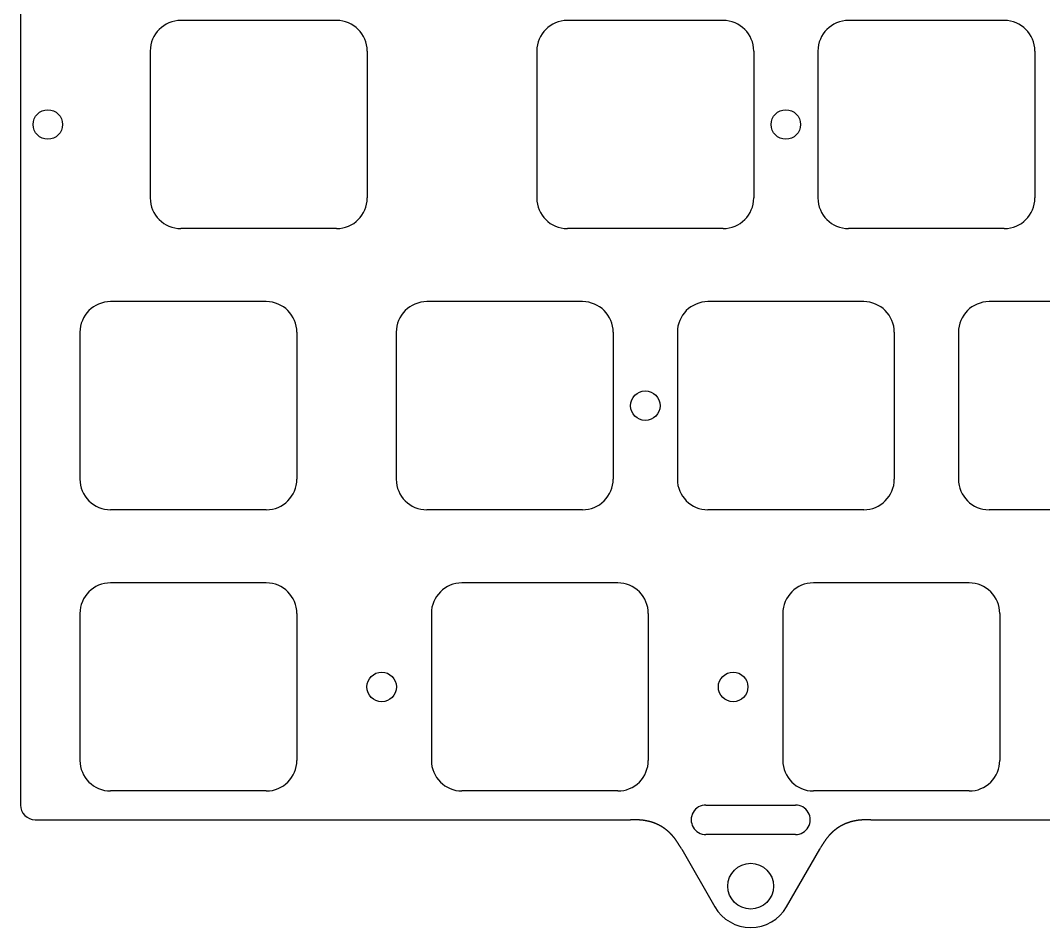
# Model space of a CAD drawing. Header units: millimetres. Extents: x -9 to 276, y -92 to 16.
# Drawn here: x -9 to 60.3, y -92.5 to -31 of the extents above; entities that cross this region are included whole.
import ezdxf

# ---------------------------------------------------------------- set-up
doc = ezdxf.new("R2010")
doc.units = ezdxf.units.MM
doc.layers.add('BLACK', color=7, linetype='CONTINUOUS')
doc.layers.add('Edge.Cuts', color=53, linetype='CONTINUOUS', true_color=0xc8a339)

msp = doc.modelspace()

# ---------------------------------------------------------------- linework, layer by layer
at = {"layer": 'BLACK', "linetype": 'Continuous'}
for p, q in [((12.41875, -31.05), (1.868749, -31.05)), ((-0.20625, -33.125), (-0.20625, -43.075001)), ((14.49375, -33.125), (14.49375, -43.075)), ((12.41875, -45.15), (1.86875, -45.15)), ((7.656226, -50.099999), (-2.893775, -50.099999)), ((29.087476, -50.099999), (18.537516, -50.099999)), ((-4.968774, -52.174998), (-4.968774, -62.124999)), ((9.731226, -52.174999), (9.731226, -62.124999)), ((16.4625, -52.175019), (16.4625, -62.134768)), ((31.162476, -52.174999), (31.1625, -52.174999)), ((31.1625, -52.174999), (31.1625, -62.124999)), ((7.656226, -64.199999), (-2.893775, -64.199999)), ((29.077707, -64.199999), (18.537476, -64.199999))]:
    msp.add_line(p, q, dxfattribs=at)
at = {"layer": 'BLACK'}
msp.add_circle((33.3375, -57.15), 1, dxfattribs=at)
for centre, radius, start, end in [((1.868754, -33.125004), 2.075004, 90.00013806, 179.99988955), ((12.41875, -33.125), 2.075, 0, 90), ((1.868752, -43.074998), 2.075002, 180.00008284, 269.99994478), ((12.41875, -43.075), 2.075, 270, 0), ((-2.893775, -52.174998), 2.074999, 90, 180), ((7.656226, -52.174999), 2.075, 0, 90), ((18.537516, -52.175019), 2.075016, 90, 180), ((29.087476, -52.174999), 2.075, 0, 90), ((-2.893775, -62.125), 2.074999, 179.99997239, 270), ((7.656226, -62.124999), 2.075, 270, 0), ((18.537476, -62.124999), 2.075, 180.2697469, 270), ((29.087476, -62.124999), 2.075024, 269.73025622, 0)]:
    msp.add_arc(centre, radius, start, end, dxfattribs=at)
at = {"layer": 'Edge.Cuts', "linetype": 'CONTINUOUS'}
for p, q in [((-9, 8), (-9, -84.2)), ((38.6125, -31.05), (28.0625, -31.05)), ((57.6625, -31.05), (47.1125, -31.05)), ((25.9875, -33.125), (25.9875, -43.075)), ((40.6875, -33.125), (40.6875, -43.075)), ((45.0375, -33.125), (45.0375, -43.075)), ((59.7375, -33.125), (59.7375, -43.075)), ((38.6125, -45.15), (28.0625, -45.15)), ((57.6625, -45.15), (47.1125, -45.15)), ((48.1375, -50.1), (37.5875, -50.1)), ((67.1875, -50.1), (56.6375, -50.1)), ((35.5125, -52.175), (35.5125, -62.125)), ((50.2125, -52.175), (50.2125, -62.125)), ((54.5625, -52.175), (54.5625, -62.125)), ((48.1375, -64.2), (37.5875, -64.2)), ((67.1875, -64.2), (56.6375, -64.2)), ((37.450012, -84.2), (43.512487, -84.2)), ((-8, -85.2), (32.340611, -85.2)), ((32.373517, -85.200003), (32.340611, -85.2)), ((32.421548, -85.200038), (32.373517, -85.200003)), ((32.461283, -85.200126), (32.421548, -85.200038)), ((32.49654, -85.200269), (32.461283, -85.200126)), ((32.528874, -85.20047), (32.49654, -85.200269)), ((32.5591, -85.20073), (32.528874, -85.20047)), ((32.58771, -85.201049), (32.5591, -85.20073)), ((32.615026, -85.201427), (32.58771, -85.201049)), ((32.641277, -85.201866), (32.615026, -85.201427)), ((32.666627, -85.202365), (32.641277, -85.201866)), ((32.691205, -85.202926), (32.666627, -85.202365)), ((32.715109, -85.203547), (32.691205, -85.202926)), ((32.738419, -85.20423), (32.715109, -85.203547)), ((32.761199, -85.204974), (32.738419, -85.20423)), ((32.783503, -85.20578), (32.761199, -85.204974)), ((32.805377, -85.206648), (32.783503, -85.20578)), ((32.826858, -85.207578), (32.805377, -85.206648)), ((32.847979, -85.20857), (32.826858, -85.207578)), ((32.86877, -85.209625), (32.847979, -85.20857)), ((32.889255, -85.210742), (32.86877, -85.209625)), ((32.909456, -85.211922), (32.889255, -85.210742)), ((32.929393, -85.213165), (32.909456, -85.211922)), ((32.949083, -85.214471), (32.929393, -85.213165)), ((32.968542, -85.21584), (32.949083, -85.214471)), ((32.987784, -85.217273), (32.968542, -85.21584)), ((33.006821, -85.218769), (32.987784, -85.217273)), ((33.025665, -85.220329), (33.006821, -85.218769)), ((33.044327, -85.221952), (33.025665, -85.220329)), ((33.062815, -85.22364), (33.044327, -85.221952)), ((33.08114, -85.225392), (33.062815, -85.22364)), ((33.09931, -85.227208), (33.08114, -85.225392)), ((33.117331, -85.229088), (33.09931, -85.227208)), ((33.13521, -85.231033), (33.117331, -85.229088)), ((33.152955, -85.233043), (33.13521, -85.231033)), ((33.170571, -85.235118), (33.152955, -85.233043)), ((33.188064, -85.237258), (33.170571, -85.235118)), ((33.20544, -85.239463), (33.188064, -85.237258)), ((33.222702, -85.241733), (33.20544, -85.239463)), ((33.239856, -85.244069), (33.222702, -85.241733)), ((33.256906, -85.246471), (33.239856, -85.244069)), ((33.273857, -85.248938), (33.256906, -85.246471)), ((33.290711, -85.251472), (33.273857, -85.248938)), ((33.307473, -85.254072), (33.290711, -85.251472)), ((33.324146, -85.256738), (33.307473, -85.254072)), ((33.340734, -85.259471), (33.324146, -85.256738)), ((33.357239, -85.26227), (33.340734, -85.259471)), ((33.373664, -85.265137), (33.357239, -85.26227)), ((33.390013, -85.268071), (33.373664, -85.265137)), ((33.406288, -85.271072), (33.390013, -85.268071)), ((47.57128, -85.268394), (47.558466, -85.270753)), ((47.584076, -85.266089), (47.57128, -85.268394)), ((47.596854, -85.263836), (47.584076, -85.266089)), ((47.609614, -85.261635), (47.596854, -85.263836)), ((47.622355, -85.259485), (47.609614, -85.261635)), ((47.635078, -85.257386), (47.622355, -85.259485)), ((47.647783, -85.255337), (47.635078, -85.257386)), ((47.660469, -85.253337), (47.647783, -85.255337)), ((47.673137, -85.251386), (47.660469, -85.253337)), ((47.685786, -85.249483), (47.673137, -85.251386)), ((47.698416, -85.247627), (47.685786, -85.249483)), ((47.711028, -85.245819), (47.698416, -85.247627)), ((47.723621, -85.244057), (47.711028, -85.245819)), ((47.736195, -85.242341), (47.723621, -85.244057)), ((47.74875, -85.240669), (47.736195, -85.242341)), ((47.761286, -85.239043), (47.74875, -85.240669)), ((47.773804, -85.23746), (47.761286, -85.239043)), ((47.786302, -85.235921), (47.773804, -85.23746)), ((47.798782, -85.234424), (47.786302, -85.235921)), ((47.811242, -85.23297), (47.798782, -85.234424)), ((47.823683, -85.231557), (47.811242, -85.23297)), ((47.836105, -85.230185), (47.823683, -85.231557)), ((47.848508, -85.228854), (47.836105, -85.230185)), ((47.860892, -85.227562), (47.848508, -85.228854)), ((47.873256, -85.22631), (47.860892, -85.227562)), ((47.8856, -85.225095), (47.873256, -85.22631)), ((47.897926, -85.223919), (47.8856, -85.225095)), ((47.910231, -85.22278), (47.897926, -85.223919)), ((47.922517, -85.221678), (47.910231, -85.22278)), ((47.934784, -85.220612), (47.922517, -85.221678)), ((47.947031, -85.219582), (47.934784, -85.220612)), ((47.959258, -85.218586), (47.947031, -85.219582)), ((47.971465, -85.217625), (47.959258, -85.218586)), ((47.983652, -85.216698), (47.971465, -85.217625)), ((47.99582, -85.215804), (47.983652, -85.216698)), ((48.007968, -85.214942), (47.99582, -85.215804)), ((48.020095, -85.214112), (48.007968, -85.214942)), ((48.032203, -85.213313), (48.020095, -85.214112)), ((48.04429, -85.212545), (48.032203, -85.213313)), ((48.056358, -85.211808), (48.04429, -85.212545)), ((48.068405, -85.211099), (48.056358, -85.211808)), ((48.080432, -85.21042), (48.068405, -85.211099)), ((48.092439, -85.209769), (48.080432, -85.21042)), ((48.104425, -85.209146), (48.092439, -85.209769)), ((48.116391, -85.208549), (48.104425, -85.209146)), ((48.128336, -85.20798), (48.116391, -85.208549)), ((48.140261, -85.207436), (48.128336, -85.20798)), ((48.152165, -85.206917), (48.140261, -85.207436)), ((48.164049, -85.206423), (48.152165, -85.206917)), ((48.175912, -85.205953), (48.164049, -85.206423)), ((48.187754, -85.205507), (48.175912, -85.205953)), ((48.199576, -85.205084), (48.187754, -85.205507)), ((48.211376, -85.204683), (48.199576, -85.205084)), ((48.223156, -85.204303), (48.211376, -85.204683)), ((48.234915, -85.203945), (48.223156, -85.204303)), ((48.25837, -85.203289), (48.234915, -85.203945)), ((48.28174, -85.20271), (48.25837, -85.203289)), ((48.305026, -85.202203), (48.28174, -85.20271)), ((48.328226, -85.201764), (48.305026, -85.202203)), ((48.351341, -85.201387), (48.328226, -85.201764)), ((48.37437, -85.201069), (48.351341, -85.201387)), ((48.397312, -85.200803), (48.37437, -85.201069)), ((48.420167, -85.200585), (48.397312, -85.200803)), ((48.442936, -85.200411), (48.420167, -85.200585)), ((48.465616, -85.200275), (48.442936, -85.200411)), ((48.488208, -85.200173), (48.465616, -85.200275)), ((48.510712, -85.2001), (48.488208, -85.200173)), ((48.533127, -85.200051), (48.510712, -85.2001)), ((48.577688, -85.200006), (48.533127, -85.200051)), ((48.621888, -85.2), (48.577688, -85.200006)), ((48.621888, -85.2), (218.078111, -85.2)), ((33.422492, -85.27414), (33.406288, -85.271072)), ((33.438626, -85.277276), (33.422492, -85.27414)), ((33.454694, -85.28048), (33.438626, -85.277276)), ((33.470697, -85.283753), (33.454694, -85.28048)), ((33.486638, -85.287093), (33.470697, -85.283753)), ((33.502519, -85.290503), (33.486638, -85.287093)), ((33.518341, -85.29398), (33.502519, -85.290503)), ((33.534107, -85.297527), (33.518341, -85.29398)), ((33.549819, -85.301143), (33.534107, -85.297527)), ((33.565477, -85.304829), (33.549819, -85.301143)), ((33.581084, -85.308584), (33.565477, -85.304829)), ((33.596642, -85.312409), (33.581084, -85.308584)), ((33.612152, -85.316304), (33.596642, -85.312409)), ((33.627615, -85.32027), (33.612152, -85.316304)), ((33.643034, -85.324306), (33.627615, -85.32027)), ((33.658408, -85.328413), (33.643034, -85.324306)), ((33.673741, -85.332591), (33.658408, -85.328413)), ((33.689032, -85.33684), (33.673741, -85.332591)), ((33.704284, -85.341161), (33.689032, -85.33684)), ((33.719497, -85.345554), (33.704284, -85.341161)), ((33.734674, -85.350019), (33.719497, -85.345554)), ((33.749814, -85.354557), (33.734674, -85.350019)), ((33.764919, -85.359167), (33.749814, -85.354557)), ((33.77999, -85.36385), (33.764919, -85.359167)), ((33.780644, -85.364055), (33.77999, -85.36385)), ((33.788181, -85.36643), (33.780644, -85.364055)), ((33.79571, -85.368824), (33.788181, -85.36643)), ((33.803231, -85.371236), (33.79571, -85.368824)), ((33.810744, -85.373666), (33.803231, -85.371236)), ((33.818249, -85.376115), (33.810744, -85.373666)), ((33.825746, -85.378583), (33.818249, -85.376115)), ((33.833236, -85.381069), (33.825746, -85.378583)), ((33.840717, -85.383573), (33.833236, -85.381069)), ((33.84819, -85.386095), (33.840717, -85.383573)), ((33.855655, -85.388636), (33.84819, -85.386095)), ((33.863112, -85.391196), (33.855655, -85.388636)), ((33.87056, -85.393773), (33.863112, -85.391196)), ((33.878001, -85.396369), (33.87056, -85.393773)), ((33.885433, -85.398984), (33.878001, -85.396369)), ((33.892858, -85.401617), (33.885433, -85.398984)), ((33.900274, -85.404268), (33.892858, -85.401617)), ((33.907682, -85.406937), (33.900274, -85.404268)), ((33.915081, -85.409624), (33.907682, -85.406937)), ((33.922472, -85.41233), (33.915081, -85.409624)), ((33.929855, -85.415054), (33.922472, -85.41233)), ((33.93723, -85.417797), (33.929855, -85.415054)), ((33.944596, -85.420557), (33.93723, -85.417797)), ((33.951954, -85.423336), (33.944596, -85.420557)), ((33.959303, -85.426133), (33.951954, -85.423336)), ((33.966644, -85.428948), (33.959303, -85.426133)), ((33.973977, -85.431781), (33.966644, -85.428948)), ((33.981301, -85.434633), (33.973977, -85.431781)), ((33.988616, -85.437503), (33.981301, -85.434633)), ((33.995923, -85.44039), (33.988616, -85.437503)), ((34.003222, -85.443296), (33.995923, -85.44039)), ((34.010512, -85.44622), (34.003222, -85.443296)), ((34.017793, -85.449162), (34.010512, -85.44622)), ((34.025065, -85.452123), (34.017793, -85.449162)), ((34.032329, -85.455101), (34.025065, -85.452123)), ((34.039585, -85.458097), (34.032329, -85.455101)), ((34.046831, -85.461111), (34.039585, -85.458097)), ((34.054069, -85.464144), (34.046831, -85.461111)), ((34.061298, -85.467194), (34.054069, -85.464144)), ((34.068518, -85.470263), (34.061298, -85.467194)), ((34.07573, -85.473349), (34.068518, -85.470263)), ((34.082933, -85.476453), (34.07573, -85.473349)), ((34.090126, -85.479576), (34.082933, -85.476453)), ((34.097312, -85.482716), (34.090126, -85.479576)), ((34.104488, -85.485874), (34.097312, -85.482716)), ((34.111655, -85.48905), (34.104488, -85.485874)), ((34.118813, -85.492244), (34.111655, -85.48905)), ((34.125962, -85.495456), (34.118813, -85.492244)), ((34.133102, -85.498686), (34.125962, -85.495456)), ((34.140234, -85.501934), (34.133102, -85.498686)), ((34.147356, -85.5052), (34.140234, -85.501934)), ((34.154469, -85.508483), (34.147356, -85.5052)), ((34.161573, -85.511784), (34.154469, -85.508483)), ((34.168668, -85.515103), (34.161573, -85.511784)), ((34.175754, -85.51844), (34.168668, -85.515103)), ((34.182831, -85.521795), (34.175754, -85.51844)), ((34.189898, -85.525167), (34.182831, -85.521795)), ((34.196956, -85.528558), (34.189898, -85.525167)), ((34.204005, -85.531966), (34.196956, -85.528558)), ((34.211045, -85.535391), (34.204005, -85.531966)), ((34.218075, -85.538835), (34.211045, -85.535391)), ((34.225097, -85.542296), (34.218075, -85.538835)), ((34.232108, -85.545775), (34.225097, -85.542296)), ((34.239111, -85.549271), (34.232108, -85.545775)), ((34.246104, -85.552786), (34.239111, -85.549271)), ((34.253088, -85.556317), (34.246104, -85.552786)), ((34.260062, -85.559867), (34.253088, -85.556317)), ((34.267027, -85.563434), (34.260062, -85.559867)), ((34.273982, -85.567019), (34.267027, -85.563434)), ((34.280928, -85.570621), (34.273982, -85.567019)), ((34.287864, -85.574241), (34.280928, -85.570621)), ((34.294791, -85.577879), (34.287864, -85.574241)), ((34.301708, -85.581534), (34.294791, -85.577879)), ((34.308616, -85.585206), (34.301708, -85.581534)), ((34.315514, -85.588897), (34.308616, -85.585206)), ((34.322402, -85.592604), (34.315514, -85.588897)), ((34.329281, -85.596329), (34.322402, -85.592604)), ((34.33615, -85.600072), (34.329281, -85.596329)), ((34.343009, -85.603832), (34.33615, -85.600072)), ((34.349859, -85.60761), (34.343009, -85.603832)), ((34.356698, -85.611405), (34.349859, -85.60761)), ((34.363528, -85.615218), (34.356698, -85.611405)), ((34.370348, -85.619048), (34.363528, -85.615218)), ((34.377159, -85.622895), (34.370348, -85.619048)), ((34.383959, -85.62676), (34.377159, -85.622895)), ((34.39075, -85.630642), (34.383959, -85.62676)), ((34.39753, -85.634542), (34.39075, -85.630642)), ((34.404301, -85.638459), (34.39753, -85.634542)), ((34.411062, -85.642393), (34.404301, -85.638459)), ((34.417813, -85.646344), (34.411062, -85.642393)), ((34.424553, -85.650313), (34.417813, -85.646344)), ((34.431284, -85.654299), (34.424553, -85.650313)), ((34.438005, -85.658303), (34.431284, -85.654299)), ((34.444715, -85.662324), (34.438005, -85.658303)), ((34.451416, -85.666362), (34.444715, -85.662324)), ((34.458106, -85.670417), (34.451416, -85.666362)), ((34.464787, -85.67449), (34.458106, -85.670417)), ((34.471457, -85.678579), (34.464787, -85.67449)), ((34.478116, -85.682686), (34.471457, -85.678579)), ((34.484766, -85.68681), (34.478116, -85.682686)), ((34.491405, -85.690952), (34.484766, -85.68681)), ((34.498034, -85.69511), (34.491405, -85.690952)), ((34.504653, -85.699286), (34.498034, -85.69511)), ((34.511262, -85.703479), (34.504653, -85.699286)), ((34.51786, -85.707688), (34.511262, -85.703479)), ((34.524448, -85.711915), (34.51786, -85.707688)), ((34.531025, -85.71616), (34.524448, -85.711915)), ((34.537592, -85.720421), (34.531025, -85.71616)), ((34.544148, -85.724699), (34.537592, -85.720421)), ((34.550694, -85.728994), (34.544148, -85.724699)), ((34.55723, -85.733307), (34.550694, -85.728994)), ((34.563755, -85.737636), (34.55723, -85.733307)), ((34.570269, -85.741982), (34.563755, -85.737636)), ((34.576773, -85.746346), (34.570269, -85.741982)), ((34.583267, -85.750726), (34.576773, -85.746346)), ((34.589749, -85.755123), (34.583267, -85.750726)), ((34.596222, -85.759538), (34.589749, -85.755123)), ((34.602683, -85.763969), (34.596222, -85.759538)), ((34.609134, -85.768417), (34.602683, -85.763969)), ((34.615574, -85.772882), (34.609134, -85.768417)), ((34.622003, -85.777364), (34.615574, -85.772882)), ((34.628422, -85.781863), (34.622003, -85.777364)), ((34.634829, -85.786379), (34.628422, -85.781863)), ((34.641226, -85.790911), (34.634829, -85.786379)), ((34.647613, -85.795461), (34.641226, -85.790911)), ((34.653988, -85.800027), (34.647613, -85.795461)), ((34.660352, -85.80461), (34.653988, -85.800027)), ((34.666706, -85.80921), (34.660352, -85.80461)), ((34.673048, -85.813826), (34.666706, -85.80921)), ((34.67938, -85.81846), (34.673048, -85.813826)), ((34.685701, -85.82311), (34.67938, -85.81846)), ((34.69201, -85.827777), (34.685701, -85.82311)), ((34.698309, -85.83246), (34.69201, -85.827777)), ((34.704597, -85.837161), (34.698309, -85.83246)), ((34.710873, -85.841878), (34.704597, -85.837161)), ((34.717139, -85.846611), (34.710873, -85.841878)), ((34.723393, -85.851362), (34.717139, -85.846611)), ((34.729636, -85.856129), (34.723393, -85.851362)), ((34.735868, -85.860913), (34.729636, -85.856129)), ((34.742089, -85.865713), (34.735868, -85.860913)), ((34.748299, -85.87053), (34.742089, -85.865713)), ((34.754497, -85.875363), (34.748299, -85.87053)), ((34.760684, -85.880213), (34.754497, -85.875363)), ((34.76686, -85.88508), (34.760684, -85.880213)), ((34.773025, -85.889963), (34.76686, -85.88508)), ((34.779178, -85.894863), (34.773025, -85.889963)), ((34.78532, -85.899779), (34.779178, -85.894863)), ((34.79145, -85.904712), (34.78532, -85.899779)), ((34.797569, -85.909662), (34.79145, -85.904712)), ((34.803677, -85.914627), (34.797569, -85.909662)), ((34.809773, -85.91961), (34.803677, -85.914627)), ((34.815858, -85.924608), (34.809773, -85.91961)), ((34.821931, -85.929623), (34.815858, -85.924608)), ((34.827993, -85.934655), (34.821931, -85.929623)), ((34.834043, -85.939703), (34.827993, -85.934655)), ((34.845023, -85.948931), (34.834043, -85.939703)), ((34.855928, -85.958183), (34.845023, -85.948931)), ((34.86676, -85.96746), (34.855928, -85.958183)), ((46.102521, -85.961638), (46.096541, -85.966767)), ((46.108513, -85.956524), (46.102521, -85.961638)), ((46.114517, -85.951427), (46.108513, -85.956524)), ((46.120533, -85.946347), (46.114517, -85.951427)), ((46.12656, -85.941282), (46.120533, -85.946347)), ((46.132599, -85.936234), (46.12656, -85.941282)), ((46.13865, -85.931202), (46.132599, -85.936234)), ((46.144712, -85.926187), (46.13865, -85.931202)), ((46.150786, -85.921188), (46.144712, -85.926187)), ((46.156871, -85.916205), (46.150786, -85.921188)), ((46.162968, -85.911239), (46.156871, -85.916205)), ((46.169077, -85.906289), (46.162968, -85.911239)), ((46.175197, -85.901355), (46.169077, -85.906289)), ((46.181328, -85.896438), (46.175197, -85.901355)), ((46.187471, -85.891538), (46.181328, -85.896438)), ((46.193626, -85.886653), (46.187471, -85.891538)), ((46.199791, -85.881786), (46.193626, -85.886653)), ((46.205969, -85.876935), (46.199791, -85.881786)), ((46.212157, -85.8721), (46.205969, -85.876935)), ((46.218357, -85.867282), (46.212157, -85.8721)), ((46.224568, -85.86248), (46.218357, -85.867282)), ((46.230791, -85.857695), (46.224568, -85.86248)), ((46.237025, -85.852926), (46.230791, -85.857695)), ((46.24327, -85.848174), (46.237025, -85.852926)), ((46.249526, -85.843439), (46.24327, -85.848174)), ((46.255794, -85.83872), (46.249526, -85.843439)), ((46.262072, -85.834018), (46.255794, -85.83872)), ((46.268362, -85.829332), (46.262072, -85.834018)), ((46.274663, -85.824664), (46.268362, -85.829332)), ((46.280975, -85.820011), (46.274663, -85.824664)), ((46.287299, -85.815376), (46.280975, -85.820011)), ((46.293633, -85.810757), (46.287299, -85.815376)), ((46.299978, -85.806155), (46.293633, -85.810757)), ((46.306334, -85.801569), (46.299978, -85.806155)), ((46.312702, -85.797), (46.306334, -85.801569)), ((46.31908, -85.792448), (46.312702, -85.797)), ((46.325469, -85.787913), (46.31908, -85.792448)), ((46.331869, -85.783395), (46.325469, -85.787913)), ((46.33828, -85.778893), (46.331869, -85.783395)), ((46.344702, -85.774408), (46.33828, -85.778893)), ((46.351135, -85.76994), (46.344702, -85.774408)), ((46.357579, -85.765489), (46.351135, -85.76994)), ((46.364033, -85.761055), (46.357579, -85.765489)), ((46.370498, -85.756637), (46.364033, -85.761055)), ((46.376974, -85.752236), (46.370498, -85.756637)), ((46.383461, -85.747853), (46.376974, -85.752236)), ((46.389958, -85.743486), (46.383461, -85.747853)), ((46.396466, -85.739136), (46.389958, -85.743486)), ((46.402985, -85.734803), (46.396466, -85.739136)), ((46.409514, -85.730487), (46.402985, -85.734803)), ((46.416054, -85.726188), (46.409514, -85.730487)), ((46.422605, -85.721905), (46.416054, -85.726188)), ((46.429166, -85.71764), (46.422605, -85.721905)), ((46.435737, -85.713392), (46.429166, -85.71764)), ((46.44232, -85.709161), (46.435737, -85.713392)), ((46.448912, -85.704947), (46.44232, -85.709161)), ((46.455515, -85.70075), (46.448912, -85.704947)), ((46.462129, -85.69657), (46.455515, -85.70075)), ((46.468753, -85.692407), (46.462129, -85.69657)), ((46.475387, -85.688261), (46.468753, -85.692407)), ((46.482032, -85.684132), (46.475387, -85.688261)), ((46.488687, -85.680021), (46.482032, -85.684132)), ((46.495353, -85.675926), (46.488687, -85.680021)), ((46.502029, -85.671849), (46.495353, -85.675926)), ((46.508715, -85.667789), (46.502029, -85.671849)), ((46.515411, -85.663746), (46.508715, -85.667789)), ((46.522117, -85.65972), (46.515411, -85.663746)), ((46.528834, -85.655711), (46.522117, -85.65972)), ((46.535561, -85.65172), (46.528834, -85.655711)), ((46.542298, -85.647745), (46.535561, -85.65172)), ((46.549046, -85.643788), (46.542298, -85.647745)), ((46.555803, -85.639849), (46.549046, -85.643788)), ((46.56257, -85.635926), (46.555803, -85.639849)), ((46.569348, -85.632021), (46.56257, -85.635926)), ((46.576135, -85.628133), (46.569348, -85.632021)), ((46.582933, -85.624263), (46.576135, -85.628133)), ((46.58974, -85.62041), (46.582933, -85.624263)), ((46.596558, -85.616574), (46.58974, -85.62041)), ((46.603385, -85.612755), (46.596558, -85.616574)), ((46.610223, -85.608954), (46.603385, -85.612755)), ((46.61707, -85.60517), (46.610223, -85.608954)), ((46.623927, -85.601404), (46.61707, -85.60517)), ((46.630794, -85.597655), (46.623927, -85.601404)), ((46.637671, -85.593923), (46.630794, -85.597655)), ((46.644558, -85.590209), (46.637671, -85.593923)), ((46.651454, -85.586512), (46.644558, -85.590209)), ((46.65836, -85.582833), (46.651454, -85.586512)), ((46.665276, -85.579172), (46.65836, -85.582833)), ((46.672202, -85.575527), (46.665276, -85.579172)), ((46.679137, -85.571901), (46.672202, -85.575527)), ((46.686082, -85.568291), (46.679137, -85.571901)), ((46.693037, -85.5647), (46.686082, -85.568291)), ((46.700001, -85.561126), (46.693037, -85.5647)), ((46.706975, -85.557569), (46.700001, -85.561126)), ((46.713958, -85.55403), (46.706975, -85.557569)), ((46.720951, -85.550509), (46.713958, -85.55403)), ((46.727953, -85.547005), (46.720951, -85.550509)), ((46.734965, -85.543519), (46.727953, -85.547005)), ((46.741986, -85.54005), (46.734965, -85.543519)), ((46.749017, -85.536599), (46.741986, -85.54005)), ((46.756057, -85.533166), (46.749017, -85.536599)), ((46.763107, -85.529751), (46.756057, -85.533166)), ((46.770166, -85.526353), (46.763107, -85.529751)), ((46.777234, -85.522973), (46.770166, -85.526353)), ((46.784311, -85.51961), (46.777234, -85.522973)), ((46.791398, -85.516265), (46.784311, -85.51961)), ((46.798495, -85.512938), (46.791398, -85.516265)), ((46.8056, -85.509629), (46.798495, -85.512938)), ((46.812714, -85.506338), (46.8056, -85.509629)), ((46.819838, -85.503064), (46.812714, -85.506338)), ((46.826971, -85.499808), (46.819838, -85.503064)), ((46.834113, -85.49657), (46.826971, -85.499808)), ((46.841265, -85.49335), (46.834113, -85.49657)), ((46.848425, -85.490148), (46.841265, -85.49335)), ((46.855594, -85.486963), (46.848425, -85.490148)), ((46.862773, -85.483796), (46.855594, -85.486963)), ((46.86996, -85.480648), (46.862773, -85.483796)), ((46.877157, -85.477517), (46.86996, -85.480648)), ((46.884362, -85.474404), (46.877157, -85.477517)), ((46.891577, -85.471309), (46.884362, -85.474404)), ((46.8988, -85.468231), (46.891577, -85.471309)), ((46.906032, -85.465172), (46.8988, -85.468231)), ((46.913273, -85.462131), (46.906032, -85.465172)), ((46.920523, -85.459108), (46.913273, -85.462131)), ((46.927782, -85.456103), (46.920523, -85.459108)), ((46.93505, -85.453115), (46.927782, -85.456103)), ((46.942326, -85.450146), (46.93505, -85.453115)), ((46.949611, -85.447195), (46.942326, -85.450146)), ((46.956905, -85.444262), (46.949611, -85.447195)), ((46.964208, -85.441347), (46.956905, -85.444262)), ((46.971519, -85.43845), (46.964208, -85.441347)), ((46.978839, -85.435571), (46.971519, -85.43845)), ((46.986168, -85.43271), (46.978839, -85.435571)), ((46.993505, -85.429867), (46.986168, -85.43271)), ((47.00085, -85.427042), (46.993505, -85.429867)), ((47.008205, -85.424236), (47.00085, -85.427042)), ((47.015568, -85.421448), (47.008205, -85.424236)), ((47.022939, -85.418677), (47.015568, -85.421448)), ((47.030319, -85.415925), (47.022939, -85.418677)), ((47.037707, -85.413192), (47.030319, -85.415925)), ((47.045104, -85.410476), (47.037707, -85.413192)), ((47.058586, -85.405581), (47.045104, -85.410476)), ((47.072051, -85.400763), (47.058586, -85.405581)), ((47.0855, -85.396021), (47.072051, -85.400763)), ((47.098933, -85.391354), (47.0855, -85.396021)), ((47.11235, -85.386762), (47.098933, -85.391354)), ((47.125751, -85.382244), (47.11235, -85.386762)), ((47.139135, -85.377799), (47.125751, -85.382244)), ((47.152502, -85.373427), (47.139135, -85.377799)), ((47.165854, -85.369127), (47.152502, -85.373427)), ((47.179188, -85.364899), (47.165854, -85.369127)), ((47.192506, -85.360742), (47.179188, -85.364899)), ((47.205808, -85.356656), (47.192506, -85.360742)), ((47.219093, -85.352639), (47.205808, -85.356656)), ((47.232361, -85.348692), (47.219093, -85.352639)), ((47.245612, -85.344813), (47.232361, -85.348692)), ((47.258846, -85.341002), (47.245612, -85.344813)), ((47.272064, -85.337259), (47.258846, -85.341002)), ((47.285264, -85.333583), (47.272064, -85.337259)), ((47.298448, -85.329973), (47.285264, -85.333583)), ((47.311614, -85.326428), (47.298448, -85.329973)), ((47.324763, -85.322949), (47.311614, -85.326428)), ((47.337896, -85.319534), (47.324763, -85.322949)), ((47.351011, -85.316182), (47.337896, -85.319534)), ((47.364108, -85.312894), (47.351011, -85.316182)), ((47.377189, -85.309669), (47.364108, -85.312894)), ((47.390252, -85.306506), (47.377189, -85.309669)), ((47.403297, -85.303404), (47.390252, -85.306506)), ((47.416325, -85.300363), (47.403297, -85.303404)), ((47.429336, -85.297382), (47.416325, -85.300363)), ((47.442329, -85.294461), (47.429336, -85.297382)), ((47.455304, -85.291598), (47.442329, -85.294461)), ((47.468262, -85.288795), (47.455304, -85.291598)), ((47.481202, -85.286049), (47.468262, -85.288795)), ((47.494124, -85.28336), (47.481202, -85.286049)), ((47.507028, -85.280728), (47.494124, -85.28336)), ((47.519915, -85.278151), (47.507028, -85.280728)), ((47.532783, -85.27563), (47.519915, -85.278151)), ((47.545633, -85.273164), (47.532783, -85.27563)), ((47.558466, -85.270753), (47.545633, -85.273164)), ((34.877518, -85.97676), (34.86676, -85.96746)), ((34.888203, -85.986083), (34.877518, -85.97676)), ((34.898816, -85.995429), (34.888203, -85.986083)), ((34.909358, -86.004797), (34.898816, -85.995429)), ((34.919828, -86.014188), (34.909358, -86.004797)), ((34.930227, -86.023601), (34.919828, -86.014188)), ((34.940556, -86.033035), (34.930227, -86.023601)), ((34.950815, -86.04249), (34.940556, -86.033035)), ((34.961005, -86.051967), (34.950815, -86.04249)), ((34.971125, -86.061463), (34.961005, -86.051967)), ((34.981178, -86.07098), (34.971125, -86.061463)), ((34.991163, -86.080516), (34.981178, -86.07098)), ((35.00108, -86.090072), (34.991163, -86.080516)), ((35.01093, -86.099647), (35.00108, -86.090072)), ((35.020714, -86.109241), (35.01093, -86.099647)), ((35.030433, -86.118853), (35.020714, -86.109241)), ((35.040086, -86.128484), (35.030433, -86.118853)), ((35.049674, -86.138131), (35.040086, -86.128484)), ((35.059197, -86.147797), (35.049674, -86.138131)), ((35.068657, -86.157479), (35.059197, -86.147797)), ((35.078053, -86.167178), (35.068657, -86.157479)), ((35.087387, -86.176893), (35.078053, -86.167178)), ((35.096658, -86.186624), (35.087387, -86.176893)), ((35.105867, -86.196371), (35.096658, -86.186624)), ((35.115014, -86.206133), (35.105867, -86.196371)), ((35.124101, -86.21591), (35.115014, -86.206133)), ((35.133128, -86.225702), (35.124101, -86.21591)), ((35.142094, -86.235508), (35.133128, -86.225702)), ((35.151001, -86.245328), (35.142094, -86.235508)), ((35.159849, -86.255161), (35.151001, -86.245328)), ((35.168639, -86.265007), (35.159849, -86.255161)), ((35.177371, -86.274867), (35.168639, -86.265007)), ((35.186045, -86.284739), (35.177371, -86.274867)), ((35.194662, -86.294623), (35.186045, -86.284739)), ((35.203223, -86.304518), (35.194662, -86.294623)), ((35.211728, -86.314426), (35.203223, -86.304518)), ((35.220177, -86.324344), (35.211728, -86.314426)), ((35.228572, -86.334273), (35.220177, -86.324344)), ((35.236912, -86.344213), (35.228572, -86.334273)), ((35.245198, -86.354163), (35.236912, -86.344213)), ((35.25343, -86.364122), (35.245198, -86.354163)), ((35.26161, -86.374091), (35.25343, -86.364122)), ((35.269737, -86.384069), (35.26161, -86.374091)), ((35.277812, -86.394055), (35.269737, -86.384069)), ((35.285835, -86.40405), (35.277812, -86.394055)), ((35.293808, -86.414053), (35.285835, -86.40405)), ((35.30173, -86.424063), (35.293808, -86.414053)), ((35.309602, -86.434081), (35.30173, -86.424063)), ((35.317424, -86.444106), (35.309602, -86.434081)), ((35.325198, -86.454137), (35.317424, -86.444106)), ((35.332923, -86.464175), (35.325198, -86.454137)), ((35.3406, -86.474219), (35.332923, -86.464175)), ((35.348229, -86.484268), (35.3406, -86.474219)), ((35.355811, -86.494322), (35.348229, -86.484268)), ((35.363347, -86.504381), (35.355811, -86.494322)), ((35.370837, -86.514445), (35.363347, -86.504381)), ((35.378281, -86.524513), (35.370837, -86.514445)), ((35.38568, -86.534585), (35.378281, -86.524513)), ((35.393034, -86.54466), (35.38568, -86.534585)), ((35.400345, -86.554739), (35.393034, -86.54466)), ((35.407612, -86.56482), (35.400345, -86.554739)), ((35.414835, -86.574904), (35.407612, -86.56482)), ((35.422017, -86.58499), (35.414835, -86.574904)), ((35.429156, -86.595077), (35.422017, -86.58499)), ((35.436253, -86.605166), (35.429156, -86.595077)), ((35.443309, -86.615256), (35.436253, -86.605166)), ((35.450325, -86.625347), (35.443309, -86.615256)), ((35.457301, -86.635439), (35.450325, -86.625347)), ((35.464237, -86.64553), (35.457301, -86.635439)), ((35.471134, -86.655621), (35.464237, -86.64553)), ((35.477992, -86.665711), (35.471134, -86.655621)), ((43.512487, -86.2), (37.450012, -86.2)), ((45.496329, -86.648172), (45.485468, -86.664119)), ((45.507144, -86.632433), (45.496329, -86.648172)), ((45.517917, -86.616894), (45.507144, -86.632433)), ((45.528654, -86.601544), (45.517917, -86.616894)), ((45.53936, -86.586376), (45.528654, -86.601544)), ((45.550039, -86.571382), (45.53936, -86.586376)), ((45.560697, -86.556555), (45.550039, -86.571382)), ((45.571336, -86.541888), (45.560697, -86.556555)), ((45.58196, -86.527377), (45.571336, -86.541888)), ((45.592573, -86.513014), (45.58196, -86.527377)), ((45.603178, -86.498795), (45.592573, -86.513014)), ((45.613778, -86.484715), (45.603178, -86.498795)), ((45.624375, -86.47077), (45.613778, -86.484715)), ((45.634973, -86.456956), (45.624375, -86.47077)), ((45.645573, -86.443268), (45.634973, -86.456956)), ((45.656178, -86.429703), (45.645573, -86.443268)), ((45.66679, -86.416257), (45.656178, -86.429703)), ((45.677411, -86.402928), (45.66679, -86.416257)), ((45.688044, -86.389711), (45.677411, -86.402928)), ((45.698689, -86.376605), (45.688044, -86.389711)), ((45.70935, -86.363606), (45.698689, -86.376605)), ((45.720027, -86.350712), (45.70935, -86.363606)), ((45.730722, -86.33792), (45.720027, -86.350712)), ((45.741437, -86.325228), (45.730722, -86.33792)), ((45.752174, -86.312634), (45.741437, -86.325228)), ((45.762933, -86.300136), (45.752174, -86.312634)), ((45.773716, -86.287731), (45.762933, -86.300136)), ((45.784525, -86.275418), (45.773716, -86.287731)), ((45.795361, -86.263194), (45.784525, -86.275418)), ((45.806224, -86.251059), (45.795361, -86.263194)), ((45.817117, -86.239011), (45.806224, -86.251059)), ((45.82804, -86.227047), (45.817117, -86.239011)), ((45.838995, -86.215167), (45.82804, -86.227047)), ((45.849982, -86.203368), (45.838995, -86.215167)), ((45.861003, -86.19165), (45.849982, -86.203368)), ((45.872059, -86.180011), (45.861003, -86.19165)), ((45.883151, -86.16845), (45.872059, -86.180011)), ((45.894279, -86.156966), (45.883151, -86.16845)), ((45.905445, -86.145557), (45.894279, -86.156966)), ((45.916649, -86.134222), (45.905445, -86.145557)), ((45.927893, -86.122961), (45.916649, -86.134222)), ((45.939178, -86.111772), (45.927893, -86.122961)), ((45.950504, -86.100653), (45.939178, -86.111772)), ((45.961872, -86.089605), (45.950504, -86.100653)), ((45.973283, -86.078627), (45.961872, -86.089605)), ((45.984738, -86.067716), (45.973283, -86.078627)), ((45.996238, -86.056873), (45.984738, -86.067716)), ((46.007783, -86.046097), (45.996238, -86.056873)), ((46.019374, -86.035386), (46.007783, -86.046097)), ((46.019877, -86.034924), (46.019374, -86.035386)), ((46.025702, -86.029584), (46.019877, -86.034924)), ((46.031539, -86.024261), (46.025702, -86.029584)), ((46.037389, -86.018953), (46.031539, -86.024261)), ((46.04325, -86.013662), (46.037389, -86.018953)), ((46.049124, -86.008387), (46.04325, -86.013662)), ((46.055009, -86.003128), (46.049124, -86.008387)), ((46.060907, -85.997885), (46.055009, -86.003128)), ((46.066816, -85.992658), (46.060907, -85.997885)), ((46.072737, -85.987447), (46.066816, -85.992658)), ((46.07867, -85.982253), (46.072737, -85.987447)), ((46.084615, -85.977075), (46.07867, -85.982253)), ((46.090572, -85.971913), (46.084615, -85.977075)), ((46.096541, -85.966767), (46.090572, -85.971913)), ((35.484812, -86.6758), (35.477992, -86.665711)), ((35.491595, -86.685888), (35.484812, -86.6758)), ((35.49834, -86.695974), (35.491595, -86.685888)), ((35.505049, -86.706058), (35.49834, -86.695974)), ((35.511722, -86.71614), (35.505049, -86.706058)), ((35.518359, -86.726219), (35.511722, -86.71614)), ((35.52496, -86.736295), (35.518359, -86.726219)), ((35.531528, -86.746368), (35.52496, -86.736295)), ((35.53806, -86.756436), (35.531528, -86.746368)), ((35.54456, -86.766501), (35.53806, -86.756436)), ((35.551026, -86.776561), (35.54456, -86.766501)), ((35.557459, -86.786616), (35.551026, -86.776561)), ((35.563861, -86.796667), (35.557459, -86.786616)), ((35.57023, -86.806711), (35.563861, -86.796667)), ((35.576568, -86.81675), (35.57023, -86.806711)), ((35.582876, -86.826783), (35.576568, -86.81675)), ((35.589154, -86.836809), (35.582876, -86.826783)), ((35.595401, -86.846828), (35.589154, -86.836809)), ((35.60162, -86.85684), (35.595401, -86.846828)), ((35.60781, -86.866844), (35.60162, -86.85684)), ((35.620105, -86.886828), (35.60781, -86.866844)), ((35.632292, -86.906778), (35.620105, -86.886828)), ((35.644373, -86.926691), (35.632292, -86.906778)), ((35.656354, -86.946563), (35.644373, -86.926691)), ((35.668237, -86.966393), (35.656354, -86.946563)), ((35.680028, -86.986177), (35.668237, -86.966393)), ((35.691729, -87.005913), (35.680028, -86.986177)), ((35.703345, -87.025598), (35.691729, -87.005913)), ((35.71488, -87.045228), (35.703345, -87.025598)), ((35.726338, -87.064802), (35.71488, -87.045228)), ((35.737722, -87.084317), (35.726338, -87.064802)), ((35.749037, -87.103769), (35.737722, -87.084317)), ((35.760287, -87.123156), (35.749037, -87.103769)), ((35.782606, -87.161725), (35.760287, -87.123156)), ((35.804712, -87.2), (35.782606, -87.161725)), ((35.804712, -87.2), (38.056379, -91.1)), ((42.906121, -91.1), (45.157787, -87.2)), ((45.174237, -87.171513), (45.157787, -87.2)), ((45.198284, -87.129933), (45.174237, -87.171513)), ((45.218228, -87.095565), (45.198284, -87.129933)), ((45.235981, -87.065102), (45.218228, -87.095565)), ((45.252322, -87.0372), (45.235981, -87.065102)), ((45.26766, -87.011153), (45.252322, -87.0372)), ((45.282241, -86.986536), (45.26766, -87.011153)), ((45.296227, -86.963068), (45.282241, -86.986536)), ((45.309733, -86.940554), (45.296227, -86.963068)), ((45.322841, -86.918849), (45.309733, -86.940554)), ((45.335615, -86.897844), (45.322841, -86.918849)), ((45.348105, -86.877453), (45.335615, -86.897844)), ((45.360351, -86.857608), (45.348105, -86.877453)), ((45.372386, -86.838252), (45.360351, -86.857608)), ((45.384236, -86.819339), (45.372386, -86.838252)), ((45.395924, -86.800829), (45.384236, -86.819339)), ((45.40747, -86.782691), (45.395924, -86.800829)), ((45.41889, -86.764895), (45.40747, -86.782691)), ((45.430199, -86.747417), (45.41889, -86.764895)), ((45.441409, -86.730235), (45.430199, -86.747417)), ((45.452532, -86.71333), (45.441409, -86.730235)), ((45.463577, -86.696686), (45.452532, -86.71333)), ((45.474553, -86.680287), (45.463577, -86.696686)), ((45.485468, -86.664119), (45.474553, -86.680287))]:
    msp.add_line(p, q, dxfattribs=at)
at = {"layer": 'Edge.Cuts', "linetype": 'Continuous'}
for p, q in [((7.65625, -69.15), (-2.893751, -69.15)), ((31.46875, -69.15), (20.918749, -69.15)), ((55.28125, -69.15), (44.731249, -69.15)), ((-4.96875, -71.225), (-4.96875, -81.175001)), ((9.73125, -71.225), (9.73125, -81.175)), ((18.84375, -71.225), (18.84375, -81.175001)), ((33.54375, -71.225), (33.54375, -81.175)), ((42.65625, -71.225), (42.65625, -81.175001)), ((57.35625, -71.225), (57.35625, -81.175)), ((7.65625, -83.25), (-2.89375, -83.25)), ((31.46875, -83.25), (20.91875, -83.25)), ((55.28125, -83.25), (44.73125, -83.25))]:
    msp.add_line(p, q, dxfattribs=at)
at = {"layer": 'Edge.Cuts'}
for centre, radius in [((-7.14375, -38.1), 1), ((42.8625, -38.1), 1), ((15.478125, -76.2), 1), ((39.290625, -76.2), 1), ((40.48125, -89.7), 1.55)]:
    msp.add_circle(centre, radius, dxfattribs=at)
for centre, radius, start, end in [((28.0625, -33.125), 2.075, 90, 180), ((38.6125, -33.125), 2.075, 0, 90), ((47.1125, -33.125), 2.075, 90, 180), ((57.6625, -33.125), 2.075, 0, 90), ((28.0625, -43.075), 2.075, -180, -90), ((38.6125, -43.075), 2.075, -90, 0), ((47.1125, -43.075), 2.075, -180, -90), ((57.6625, -43.075), 2.075, -90, 0), ((37.5875, -52.175), 2.075, 90, 180), ((48.1375, -52.175), 2.075, 0, 90), ((56.6375, -52.175), 2.075, 90, 180), ((37.5875, -62.125), 2.075, -180, -90), ((48.1375, -62.125), 2.075, -90, 0), ((56.6375, -62.125), 2.075, -180, -90), ((-2.893746, -71.225004), 2.075004, 90.00013806, 179.99988955), ((7.65625, -71.225), 2.075, 0, 90), ((20.91875, -71.225), 2.075, 90.00002761, 180), ((31.4688, -71.225), 2.075, 0, 90.00138062), ((44.7313, -71.225), 2.07505, 90.0014082, 180), ((55.2813, -71.225), 2.075, 0, 90.00138062), ((-2.893748, -81.174998), 2.075002, 180.00008284, 269.99994478), ((7.65625, -81.175), 2.075, 270, 0), ((20.91875, -81.175), 2.075, 180.00002761, 270), ((31.4688, -81.175), 2.07495, 269.99861935, 0), ((44.7313, -81.175), 2.075, 180.00002761, 269.99861938), ((55.2813, -81.175), 2.07495, 269.99861935, 0), ((-8, -84.200001), 0.999999, -180.0000573, -90), ((37.45, -85.200001), 0.999999, -270.00068755, -89.99931245), ((43.5125, -85.200001), 1.000001, -90.00074485, 90.00074484), ((40.48125, -89.7), 2.8, -149.99999866, -30.00000134)]:
    msp.add_arc(centre, radius, start, end, dxfattribs=at)

doc.saveas('drawing.dxf')
